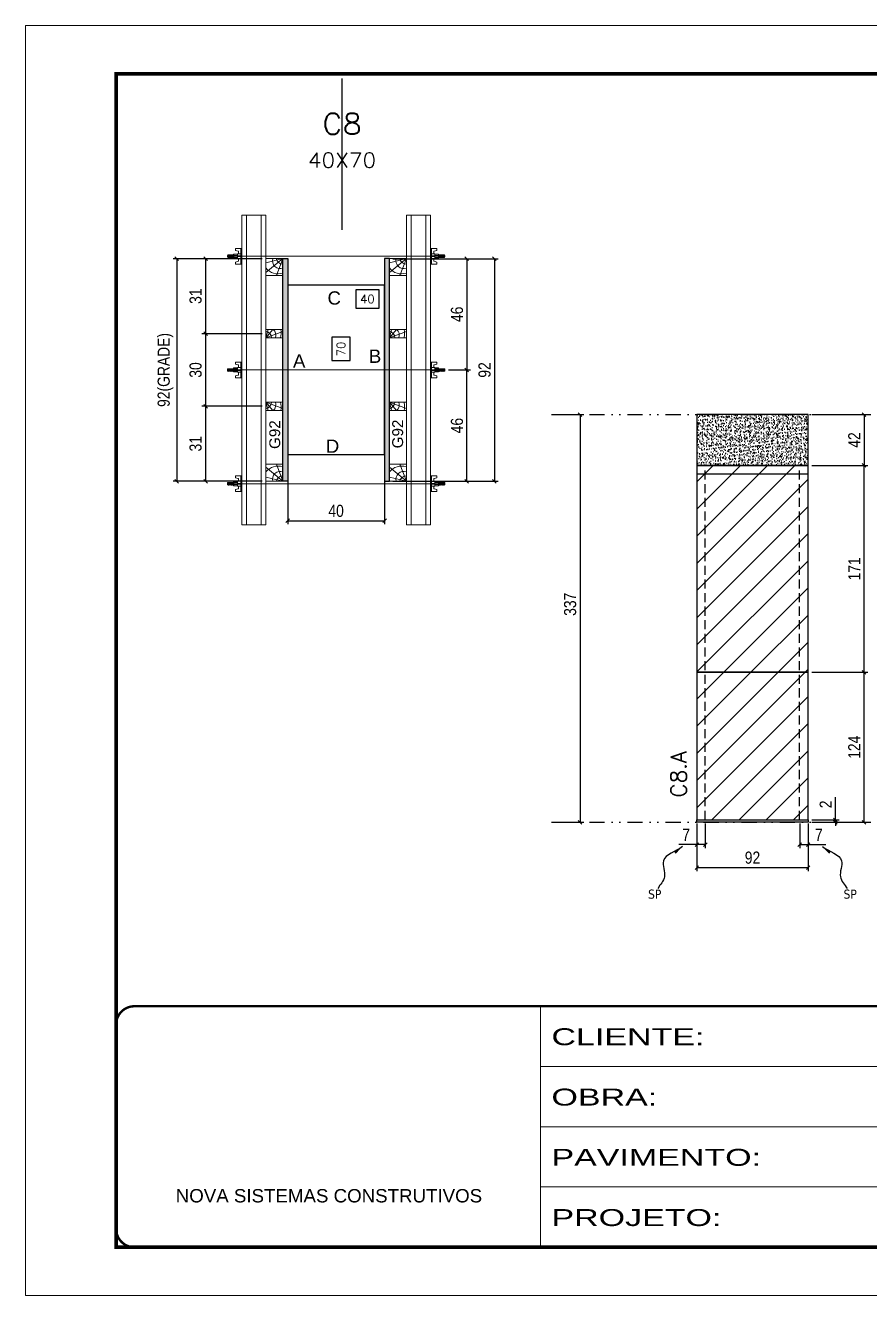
# Model space of a CAD drawing. Extents: x 2949 to 9230, y 1140 to 12527.
# Drawn here: x 2949 to 3647, y 2288 to 3338 of the extents above; entities that cross this region are included whole.
import ezdxf
from ezdxf.enums import TextEntityAlignment as Align

# ---------------------------------------------------------------- set-up
doc = ezdxf.new("R2010")
doc.units = 0
for name, pattern in [('CONTINUO', [0]), ('DASHED', [0.75, 0.5, -0.25]), ('DIVIDE2', [0.625, 0.25, -0.125, 0, -0.125, 0, -0.125]), ('HIDDEN', [0.375, 0.25, -0.125])]:
    doc.linetypes.add(name, pattern=pattern)
for name, color, linetype in [('CHAPA', 1, 'Continuous'), ('COTA', 241, 'Continuous'), ('cotas', 4, 'Continuous'), ('MEIO_PONT', 93, 'Continuous'), ('Nível', 160, 'Continuous'), ('Painéis', 200, 'Continuous'), ('SARR_2.2x7', 40, 'Continuous'), ('Sarrafo de Pressão', 42, 'HIDDEN'), ('texto', 7, 'Continuous'), ('Texto de Titulo', 7, 'Continuous'), ('Texto Qtd Sarr', 242, 'Continuous'), ('TEXTO_GERAL', 7, 'Continuous')]:
    doc.layers.add(name, color=color, linetype=linetype)
for name, color, linetype, lineweight in [('Folhas', 255, 'Continuous', 9), ('Hachura', 251, 'Continuous', 9), ('Madeira', 126, 'Continuous', 18), ('Perfil Metálico', 224, 'Continuous', 18), ('SARRAFO DE PRESSAO', 251, 'DASHED', 9), ('Texto Seção', 7, 'Continuous', 15)]:
    doc.layers.add(name, color=color, linetype=linetype, lineweight=lineweight)
doc.styles.add('ARIAL', font='arial.ttf')
doc.styles.add('COTA TECNICA', font='techl___.ttf', dxfattribs={"height": 10})
doc.styles.add('COTA TECNICA 2X', font='techl___.ttf', dxfattribs={"height": 10})
doc.styles.add('COTA TECNICA-50', font='techl___.ttf', dxfattribs={"height": 10})
doc.styles.add('REGUA-120', font='ROMANS.shx', dxfattribs={"height": 15})
doc.styles.add('ROMANS', font='romans.shx')
doc.styles.add('SANSSERIF', font='sas_____.pfb')
doc.styles.get("Standard").update_dxf_attribs({"font": 'arial.ttf'})
doc.styles.add('Tecnologia', font='')
doc.styles.get('Tecnologia').set_extended_font_data('Forgotten Futurist')
doc.dimstyles.new('COTA PAINEL-50', dxfattribs={"dimtxt": 10, "dimasz": 3, "dimexe": 3, "dimexo": 3, "dimgap": 3, "dimtad": 1, "dimdec": 1, "dimzin": 12, "dimdsep": 46, "dimtxsty": 'COTA TECNICA-50', "dimblk1": 'OBLIQUE', "dimblk2": 'OBLIQUE', "dimsah": 1, "dimcen": 0.9, "dimclrd": 4, "dimclre": 4, "dimclrt": 240, "dimadec": 1, "dimazin": 3, "dimtfac": 1, "dimtdec": 1, "dimtmove": 0, "dimatfit": 3, "dimfxl": 1, "dimtolj": 1, "dimtzin": 12, "dimarcsym": 0})
doc.dimstyles.new('PAINEL', dxfattribs={"dimtxt": 10, "dimasz": 3, "dimexe": 3, "dimexo": 3, "dimgap": 3, "dimtad": 1, "dimdec": 1, "dimzin": 12, "dimdsep": 46, "dimtxsty": 'COTA TECNICA', "dimblk1": 'OBLIQUE', "dimblk2": 'OBLIQUE', "dimsah": 1, "dimcen": 0.9, "dimclrd": 4, "dimclre": 4, "dimclrt": 240, "dimadec": 1, "dimazin": 3, "dimtfac": 1, "dimtdec": 1, "dimtmove": 0, "dimatfit": 3, "dimfxl": 1, "dimtolj": 1, "dimtzin": 12, "dimarcsym": 0})
doc.dimstyles.new('SECAO PILAR', dxfattribs={"dimtxt": 10, "dimasz": 3, "dimexe": 3, "dimexo": 3, "dimgap": 3, "dimtad": 1, "dimdec": 1, "dimlfac": 0.5, "dimzin": 12, "dimdsep": 46, "dimtxsty": 'COTA TECNICA 2X', "dimblk1": 'OBLIQUE', "dimblk2": 'OBLIQUE', "dimsah": 1, "dimcen": 0.9, "dimclrd": 256, "dimclre": 256, "dimclrt": 256, "dimadec": 1, "dimazin": 3, "dimtfac": 1, "dimtdec": 1, "dimtmove": 0, "dimatfit": 3, "dimfxl": 1, "dimtolj": 1, "dimtzin": 12, "dimarcsym": 0})
doc.dimstyles.new('SECÇÃO 2', dxfattribs={"dimtxt": 7, "dimasz": 6, "dimexe": 0.18, "dimexo": 2, "dimgap": -4, "dimtad": 3, "dimdec": 1, "dimlfac": 0.5, "dimzin": 12, "dimdsep": 46, "dimtxsty": 'ROMANS', "dimblk": 'ARCHTICK', "dimcen": 0.09, "dimse1": 1, "dimse2": 1, "dimsd1": 1, "dimsd2": 1, "dimclrd": 180, "dimclre": 5, "dimclrt": 1, "dimadec": 0, "dimazin": 3, "dimtfac": 1, "dimtdec": 1, "dimtofl": 0, "dimtmove": 0, "dimatfit": 3, "dimldrblk": 'ARCHTICK', "dimfxl": 1, "dimtolj": 1, "dimtzin": 0, "dimarcsym": 0})
doc.dimstyles.get("Standard").update_dxf_attribs({"dimtxt": 0.18, "dimasz": 0.18, "dimexe": 0.18, "dimexo": 0.0625, "dimgap": 0.09, "dimtad": 0, "dimtih": 1, "dimtoh": 1, "dimdec": 4, "dimzin": 0, "dimdsep": 46, "dimtxsty": 'Standard', "dimcen": 0.09, "dimadec": 0, "dimazin": 0, "dimtfac": 1, "dimtdec": 4, "dimtofl": 0, "dimtmove": 0, "dimatfit": 3, "dimfxl": 1, "dimtolj": 1, "dimtzin": 0, "dimarcsym": 0})
pattern_1 = [(45, (-126071.967, -22713.47), (-11.2253202, 11.2253202), [])]

# ---------------------------------------------------------------- blocks, each defined once
blk = doc.blocks.new('9999999999')
at = {"color": 30, "linetype": 'CONTINUO'}
for p, q in [((98564.6, 34230.2), (98564.6, 34429.4)), ((98564.6, 34379.6), (99584, 34379.6)), ((98564.6, 34329.8), (99488, 34329.8)), ((98564.6, 34280), (99488, 34280))]:
    blk.add_line(p, q, dxfattribs=at)
at = {"color": 30, "linetype": 'CONTINUO', "const_width": 2}
blk.add_lwpolyline([(99584, 34230.2), (99584, 34414.4, 0.414214), (99569, 34429.4), (98229, 34429.4, 0.414214), (98214, 34414.4), (98214, 34245.2, 0.414214), (98229, 34230.2), (99584, 34230.2)], format="xyb", dxfattribs=at)
at = {"layer": 'Folhas'}
blk.add_lwpolyline([(98139, 34190.2), (99624, 34190.2), (99624, 35240.2), (98139, 35240.2)], close=True, dxfattribs=at)
at = {"layer": 'Folhas', "color": 30, "const_width": 3}
blk.add_lwpolyline([(98214, 34230.2), (99584, 34230.2), (99584, 35200.2), (98214, 35200.2)], close=True, dxfattribs=at)
at = {"color": 7, "linetype": 'Continuous', "ltscale": 5, "style": 'ARIAL'}
blk.add_text('NOVA SISTEMAS CONSTRUTIVOS', height=11.059, dxfattribs=at).set_placement((98263.2, 34267.2))
at = {"layer": 'Folhas', "color": 7, "style": 'Tecnologia', "width": 1.5}
for s, p in [('CLIENTE:', (98573.7, 34397.2)), ('OBRA:', (98573.7, 34347.3)), ('PAVIMENTO:', (98573.7, 34297.5)), ('PROJETO:', (98573.7, 34247.7))]:
    blk.add_text(s, height=14, dxfattribs=at).set_placement(p)
blk = doc.blocks.new('*D1731')
at = {"layer": 'COTA', "color": 180, "lineweight": -2, "transparency": 16777216}
for p, q in [((3217.3, 3080.3), (3202.3, 3080.3)), ((3202.3, 3080.3), (3202.3, 3061)), ((3217.3, 3061), (3217.3, 3080.3)), ((3202.3, 3061), (3217.3, 3061))]:
    blk.add_line(p, q, dxfattribs=at)
at = {"layer": 'Defpoints', "color": 0, "transparency": 16777216}
for p in [(3165.8, 3123.3), (3165.8, 2983.3), (3221.3, 2983.3)]:
    blk.add_point(p, dxfattribs=at)
at = {"layer": 'COTA', "color": 1, "transparency": 16777216, "insert": (3209.8, 3070.7), "char_height": 7, "attachment_point": 5, "rotation": 90, "style": 'ROMANS'}
blk.add_mtext('\\A1;70', dxfattribs=at)
blk = doc.blocks.new('_ArchTick')
at = {"color": 0, "linetype": 'ByBlock', "const_width": 0.15}
blk.add_lwpolyline([(-0.5, -0.5), (0.5, 0.5)], dxfattribs=at)
blk = doc.blocks.new('_Oblique')
at = {"color": 0, "linetype": 'ByBlock', "lineweight": -2}
blk.add_line((-0.5, -0.5), (0.5, 0.5), dxfattribs=at)
blk = doc.blocks.new('*D1732')
at = {"layer": 'COTA', "lineweight": -2, "transparency": 16777216}
for p, q in [((3252.8, 3145.3), (3339.6, 3145.3)), ((3336.6, 3145.3), (3336.6, 2961.3)), ((3252.8, 2961.3), (3339.6, 2961.3))]:
    blk.add_line(p, q, dxfattribs=at)
at = {"layer": 'Defpoints', "color": 0, "transparency": 16777216}
for p in [(3249.8, 3145.3), (3249.8, 2961.3), (3336.6, 2961.3)]:
    blk.add_point(p, dxfattribs=at)
at = {"layer": 'COTA', "lineweight": -2, "transparency": 16777216, "xscale": 3, "yscale": 3, "zscale": 3}
for p, rotation in [((3336.6, 3145.3), 90), ((3336.6, 2961.3), 270)]:
    blk.add_blockref('_Oblique', p, dxfattribs=dict(at, rotation=rotation))
at = {"layer": 'COTA', "transparency": 16777216, "insert": (3328.5, 3053.3), "char_height": 10, "attachment_point": 5, "rotation": 90, "style": 'COTA TECNICA 2X'}
blk.add_mtext('\\A1;92', dxfattribs=at)
blk = doc.blocks.new('*D1733')
at = {"layer": 'COTA', "lineweight": -2, "transparency": 16777216}
for p, q in [((3286.8, 3145.3), (3316.8, 3145.3)), ((3313.8, 3145.3), (3313.8, 3053.3)), ((3298.6, 3053.3), (3316.8, 3053.3))]:
    blk.add_line(p, q, dxfattribs=at)
at = {"layer": 'Defpoints', "color": 0, "transparency": 16777216}
for p in [(3283.8, 3145.3), (3295.6, 3053.3), (3313.8, 3053.3)]:
    blk.add_point(p, dxfattribs=at)
at = {"layer": 'COTA', "lineweight": -2, "transparency": 16777216, "xscale": 3, "yscale": 3, "zscale": 3}
for p, rotation in [((3313.8, 3145.3), 90), ((3313.8, 3053.3), 270)]:
    blk.add_blockref('_Oblique', p, dxfattribs=dict(at, rotation=rotation))
at = {"layer": 'COTA', "transparency": 16777216, "insert": (3305.7, 3099.3), "char_height": 10, "attachment_point": 5, "rotation": 90, "style": 'COTA TECNICA 2X'}
blk.add_mtext('\\A1;46', dxfattribs=at)
blk = doc.blocks.new('*D1734')
at = {"layer": 'COTA', "lineweight": -2, "transparency": 16777216}
for p, q in [((3298.6, 3053.3), (3316.8, 3053.3)), ((3313.8, 2961.3), (3313.8, 3053.3)), ((3286.8, 2961.3), (3316.8, 2961.3))]:
    blk.add_line(p, q, dxfattribs=at)
at = {"layer": 'Defpoints', "color": 0, "transparency": 16777216}
for p in [(3295.6, 3053.3), (3313.8, 3053.3), (3283.8, 2961.3)]:
    blk.add_point(p, dxfattribs=at)
at = {"layer": 'COTA', "lineweight": -2, "transparency": 16777216, "xscale": 3, "yscale": 3, "zscale": 3}
for p, rotation in [((3313.8, 3053.3), 90), ((3313.8, 2961.3), 270)]:
    blk.add_blockref('_Oblique', p, dxfattribs=dict(at, rotation=rotation))
at = {"layer": 'COTA', "transparency": 16777216, "insert": (3305.7, 3007.3), "char_height": 10, "attachment_point": 5, "rotation": 90, "style": 'COTA TECNICA 2X'}
blk.add_mtext('\\A1;46', dxfattribs=at)
blk = doc.blocks.new('*D1735')
at = {"layer": 'COTA', "color": 180, "lineweight": -2, "transparency": 16777216}
for p, q in [((3241.3, 3119.5), (3222, 3119.5)), ((3222, 3119.5), (3222, 3104.5)), ((3241.3, 3104.5), (3241.3, 3119.5)), ((3222, 3104.5), (3241.3, 3104.5))]:
    blk.add_line(p, q, dxfattribs=at)
at = {"layer": 'Defpoints', "color": 0, "transparency": 16777216}
for p in [(3165.8, 3123.3), (3245.8, 3123.3), (3245.8, 3100.5)]:
    blk.add_point(p, dxfattribs=at)
at = {"layer": 'COTA', "color": 1, "transparency": 16777216, "insert": (3231.7, 3112), "char_height": 7, "attachment_point": 5, "style": 'ROMANS'}
blk.add_mtext('\\A1;40', dxfattribs=at)
blk = doc.blocks.new('titulo1')
at = {"layer": 'Defpoints', "color": 252, "linetype": 'HIDDEN', "ltscale": 2}
blk.add_line((0, 0), (0, 125), dxfattribs=at)
at = {"layer": 'Defpoints', "style": 'ROMANS', "oblique": 15}
blk.add_attdef('FOLHA', text='', height=10, dxfattribs=at).set_placement((0, 15.6), align=Align.MIDDLE_CENTER)
at = {"layer": 'Texto Qtd Sarr', "color": 3, "style": 'ROMANS', "oblique": 15}
for tag, height, p in [('TITULO', 17, (0, 71.4)), ('SEÇÃO', 12, (0, 41.5))]:
    blk.add_attdef(tag, text='', height=height, dxfattribs=at).set_placement(p, align=Align.MIDDLE_CENTER)
blk = doc.blocks.new('PONTALETE')
at = {"layer": 'Madeira'}
for q in [(2.71, 7), (7, 5.76), (7, 1.74)]:
    blk.add_line((0, 0), q, dxfattribs=at)
blk.add_lwpolyline([(0, 0), (7, 0), (7, 7), (0, 7)], close=True, dxfattribs=at)
for centre, radius, start, end in [((2.04, 0.06), 6.23, 37.2818, 109.0913), ((1.09, 0.9), 3.19, 343.603, 109.9847), ((-0.21, -0.78), 3.09, 14.6322, 86.0383)]:
    blk.add_arc(centre, radius, start, end, dxfattribs=at)
blk = doc.blocks.new('*D1736')
at = {"layer": 'COTA', "lineweight": -2, "transparency": 16777216}
for p, q in [((3144.8, 3145.3), (3071.1, 3145.3)), ((3074.1, 3145.3), (3074.1, 2961.3)), ((3144.8, 2961.3), (3071.1, 2961.3))]:
    blk.add_line(p, q, dxfattribs=at)
at = {"layer": 'Defpoints', "color": 0, "transparency": 16777216}
for p in [(3147.8, 3145.3), (3074.1, 2961.3), (3147.8, 2961.3)]:
    blk.add_point(p, dxfattribs=at)
at = {"layer": 'COTA', "lineweight": -2, "transparency": 16777216, "xscale": 3, "yscale": 3, "zscale": 3}
for p, rotation in [((3074.1, 3145.3), 90), ((3074.1, 2961.3), 270)]:
    blk.add_blockref('_Oblique', p, dxfattribs=dict(at, rotation=rotation))
at = {"layer": 'COTA', "transparency": 16777216, "insert": (3064.8, 3053.3), "char_height": 10, "attachment_point": 5, "rotation": 90, "style": 'COTA TECNICA 2X'}
blk.add_mtext('\\A1;92(GRADE)', dxfattribs=at)
blk = doc.blocks.new('MEIO PONTALETE')
at = {"layer": 'Madeira'}
for q in [(2.71, 7), (3.5, 2.88), (3.5, 0.87)]:
    blk.add_line((0, 0), q, dxfattribs=at)
blk.add_lwpolyline([(0, 0), (3.5, 0), (3.5, 7), (0, 7)], close=True, dxfattribs=at)
for centre, radius, start, end in [((2.04, 0.06), 6.23, 76.4499, 109.0913), ((1.09, 0.9), 3.19, 40.9063, 109.9847), ((-0.21, -0.78), 3.09, 14.6322, 86.0383)]:
    blk.add_arc(centre, radius, start, end, dxfattribs=at)
blk = doc.blocks.new('*D1737')
at = {"layer": 'COTA', "lineweight": -2, "transparency": 16777216}
for p, q in [((3144.8, 3023.3), (3094.9, 3023.3)), ((3097.9, 3023.3), (3097.9, 2961.3)), ((3144.8, 2961.3), (3094.9, 2961.3))]:
    blk.add_line(p, q, dxfattribs=at)
at = {"layer": 'Defpoints', "color": 0, "transparency": 16777216}
for p in [(3147.8, 3023.3), (3097.9, 2961.3), (3147.8, 2961.3)]:
    blk.add_point(p, dxfattribs=at)
at = {"layer": 'COTA', "lineweight": -2, "transparency": 16777216, "xscale": 3, "yscale": 3, "zscale": 3}
for p, rotation in [((3097.9, 3023.3), 90), ((3097.9, 2961.3), 270)]:
    blk.add_blockref('_Oblique', p, dxfattribs=dict(at, rotation=rotation))
at = {"layer": 'COTA', "transparency": 16777216, "insert": (3089.7, 2992.3), "char_height": 10, "attachment_point": 5, "rotation": 90, "style": 'COTA TECNICA 2X'}
blk.add_mtext('\\A1;31', dxfattribs=at)
blk = doc.blocks.new('C')
at = {"layer": 'Hachura', "color": 0}
for p, q in [((0, 3.22), (0, -3.22)), ((0.45, 3.22), (0, 3.22)), ((0.46, 3.16), (0, 3.16)), ((0.46, 3.05), (0, 3.05)), ((0.46, 2.88), (0, 2.88)), ((0, 2.75), (0, -1.16)), ((0.46, 2.65), (0, 2.65)), ((0.46, 2.23), (0, 2.23)), ((0.46, 1.51), (0, 1.51)), ((0.39, 0.49), (0.17, 0.49)), ((0.45, -3.23), (0.45, 3.22)), ((0.45, 3.22), (2.58, 3.22)), ((1.74, 0.97), (0.45, 0.97)), ((1.45, 0.1), (0.45, 0.1)), ((1.35, 1.94), (1.35, 0.96)), ((2.58, 2.39), (1.47, 2.09)), ((1.74, -0.97), (1.74, 0.97)), ((1.74, 0.97), (1.74, 0.84)), ((1.74, 0.97), (1.74, 0.84)), ((1.74, 0.84), (3.35, 0.84)), ((3.35, 0.45), (1.74, 0.45)), ((2.58, 3.22), (2.58, 2.39)), ((3.32, 0.84), (3.32, -0.84)), ((3.35, 0.84), (3.35, -0.84)), ((3.68, 0.45), (3.35, 0.45)), ((3.84, -0.52), (3.35, 0.45)), ((3.35, 0.06), (3.67, -0.57)), ((3.68, 0.45), (4.16, -0.52)), ((3.72, 0.5), (4.25, -0.57)), ((4.37, -0.55), (3.83, 0.53)), ((4.15, 0.45), (3.93, 0.45)), ((4.42, -0.52), (3.93, 0.45)), ((4.15, 0.45), (4.26, 0.45)), ((4.26, 0.45), (4.74, -0.52)), ((4.3, 0.5), (4.83, -0.57)), ((4.95, -0.55), (4.41, 0.53)), ((4.51, 0.45), (4.84, 0.45)), ((5, -0.52), (4.51, 0.45)), ((4.84, 0.45), (5.32, -0.52)), ((4.88, 0.5), (5.41, -0.57)), ((5.53, -0.55), (4.99, 0.53)), ((5.58, -0.52), (5.09, 0.45)), ((5.42, 0.45), (5.09, 0.45)), ((5.58, -0.52), (5.09, 0.45)), ((5.42, 0.45), (5.74, -0.19)), ((5.46, 0.5), (5.74, -0.07)), ((5.74, 0.19), (5.57, 0.53)), ((5.74, 0.32), (5.68, 0.45)), ((5.68, 0.45), (5.74, 0.45)), ((5.74, 0.45), (5.9, 0.29)), ((5.74, 0.45), (5.74, -0.52)), ((5.9, -0.36), (5.9, 0.29)), ((0.45, 0), (0, 0)), ((0.46, -1.52), (0, -1.52)), ((0.46, -2.23), (0, -2.23)), ((0.46, -2.65), (0, -2.65)), ((0.46, -2.88), (0, -2.88)), ((0.46, -3.05), (0, -3.05)), ((0.46, -3.16), (0, -3.16)), ((0, -3.22), (2.57, -3.22)), ((0.08, -0.48), (0.29, -0.48)), ((0.29, -0.48), (0.4, -0.48)), ((0.45, 0), (0.45, -0.97)), ((0.45, -0.16), (1.45, -0.16)), ((0.45, -0.65), (0.45, -0.32)), ((0.45, -3.23), (0.45, -0.65)), ((0.45, -0.97), (1.74, -0.97)), ((1.35, -1.94), (1.35, -0.97)), ((2.58, -2.39), (1.47, -2.1)), ((3.35, -0.32), (1.74, -0.32)), ((3.35, -0.84), (1.74, -0.84)), ((2.58, -3.23), (2.58, -2.39)), ((3.35, -0.07), (3.58, -0.52)), ((3.35, -0.52), (3.58, -0.52)), ((3.84, -0.52), (4.16, -0.52)), ((4.42, -0.52), (4.74, -0.52)), ((4.63, -0.52), (4.74, -0.52)), ((5, -0.52), (5.32, -0.52)), ((5.58, -0.52), (5.74, -0.52)), ((5.74, -0.52), (5.9, -0.36)), ((5.74, -0.52), (5.74, -0.52))]:
    blk.add_line(p, q, dxfattribs=at)
for centre, radius, start, end in [((1.52, 1.94), 0.161, 104.7436, 180), ((1.44, -0.03), 0.129, 272.695, 87.305), ((3.81, 0.39), 0.143, 25.5688, 154.4312), ((4.39, 0.39), 0.143, 25.5688, 154.4312), ((4.97, 0.39), 0.143, 25.5688, 154.4312), ((5.55, 0.39), 0.143, 25.5688, 154.4312), ((0.17, -0.37), 0.174, 221.744, 317.8592), ((1.52, -1.94), 0.161, 180, 255.2564), ((3.71, -0.4), 0.174, 222.1408, 318.256), ((4.29, -0.4), 0.174, 222.1408, 318.256), ((4.87, -0.4), 0.174, 222.1408, 318.256), ((5.45, -0.4), 0.174, 222.1408, 318.256), ((5.61, -0.4), 0.174, 317.8592, 318.256)]:
    blk.add_arc(centre, radius, start, end, dxfattribs=at)
blk = doc.blocks.new('*D1660')
at = {"layer": 'COTA', "lineweight": -2, "transparency": 16777216}
for p, q in [((3144.8, 3145.3), (3094.9, 3145.3)), ((3097.9, 3145.3), (3097.9, 3083.3)), ((3144.8, 3083.3), (3094.9, 3083.3))]:
    blk.add_line(p, q, dxfattribs=at)
at = {"layer": 'Defpoints', "color": 0, "transparency": 16777216}
for p in [(3147.8, 3145.3), (3097.9, 3083.3), (3147.8, 3083.3)]:
    blk.add_point(p, dxfattribs=at)
at = {"layer": 'COTA', "lineweight": -2, "transparency": 16777216, "xscale": 3, "yscale": 3, "zscale": 3}
for p, rotation in [((3097.9, 3145.3), 90), ((3097.9, 3083.3), 270)]:
    blk.add_blockref('_Oblique', p, dxfattribs=dict(at, rotation=rotation))
at = {"layer": 'COTA', "transparency": 16777216, "insert": (3089.7, 3114.3), "char_height": 10, "attachment_point": 5, "rotation": 90, "style": 'COTA TECNICA 2X'}
blk.add_mtext('\\A1;31', dxfattribs=at)
blk = doc.blocks.new('*D1661')
at = {"layer": 'COTA', "lineweight": -2, "transparency": 16777216}
for p, q in [((3144.8, 3083.3), (3094.9, 3083.3)), ((3097.9, 3083.3), (3097.9, 3023.3)), ((3144.8, 3023.3), (3094.9, 3023.3))]:
    blk.add_line(p, q, dxfattribs=at)
at = {"layer": 'Defpoints', "color": 0, "transparency": 16777216}
for p in [(3147.8, 3083.3), (3097.9, 3023.3), (3147.8, 3023.3)]:
    blk.add_point(p, dxfattribs=at)
at = {"layer": 'COTA', "lineweight": -2, "transparency": 16777216, "xscale": 3, "yscale": 3, "zscale": 3}
for p, rotation in [((3097.9, 3083.3), 90), ((3097.9, 3023.3), 270)]:
    blk.add_blockref('_Oblique', p, dxfattribs=dict(at, rotation=rotation))
at = {"layer": 'COTA', "transparency": 16777216, "insert": (3089.7, 3053.3), "char_height": 10, "attachment_point": 5, "rotation": 90, "style": 'COTA TECNICA 2X'}
blk.add_mtext('\\A1;30', dxfattribs=at)
blk = doc.blocks.new('*D1662')
at = {"layer": 'COTA', "lineweight": -2, "transparency": 16777216}
for p, q in [((3165.8, 2976.7), (3165.8, 2925.7)), ((3245.8, 2976.7), (3245.8, 2925.7)), ((3165.8, 2928.7), (3245.8, 2928.7))]:
    blk.add_line(p, q, dxfattribs=at)
at = {"layer": 'Defpoints', "color": 0, "transparency": 16777216}
for p in [(3165.8, 2979.7), (3245.8, 2979.7), (3245.8, 2928.7)]:
    blk.add_point(p, dxfattribs=at)
at = {"layer": 'COTA', "lineweight": -2, "transparency": 16777216, "xscale": 3, "yscale": 3, "zscale": 3, "rotation": 180}
blk.add_blockref('_Oblique', (3165.8, 2928.7), dxfattribs=at)
at = {"layer": 'COTA', "lineweight": -2, "transparency": 16777216, "xscale": 3, "yscale": 3, "zscale": 3}
blk.add_blockref('_Oblique', (3245.8, 2928.7), dxfattribs=at)
at = {"layer": 'COTA', "transparency": 16777216, "insert": (3205.8, 2936.8), "char_height": 10, "attachment_point": 5, "style": 'COTA TECNICA 2X'}
blk.add_mtext('\\A1;40', dxfattribs=at)
blk = doc.blocks.new('*D2185')
at = {"layer": 'cotas', "color": 4, "linetype": 'ByBlock', "lineweight": -2, "transparency": 16777216}
for p, q in [((3386.7, 3016.4), (3410.4, 3016.4)), ((3407.4, 3016.4), (3407.4, 2679.4)), ((3386.7, 2679.4), (3410.4, 2679.4))]:
    blk.add_line(p, q, dxfattribs=at)
at = {"layer": 'Defpoints', "color": 0, "linetype": 'ByBlock', "transparency": 16777216}
for p in [(3383.7, 3016.4), (3383.7, 2679.4), (3407.4, 2679.4)]:
    blk.add_point(p, dxfattribs=at)
at = {"layer": 'cotas', "color": 4, "linetype": 'ByBlock', "lineweight": -2, "transparency": 16777216, "xscale": 3, "yscale": 3, "zscale": 3}
for p, rotation in [((3407.4, 3016.4), 90), ((3407.4, 2679.4), 270)]:
    blk.add_blockref('_Oblique', p, dxfattribs=dict(at, rotation=rotation))
at = {"layer": 'cotas', "color": 240, "linetype": 'ByBlock', "transparency": 16777216, "insert": (3399.2, 2859.6), "char_height": 10, "attachment_point": 5, "rotation": 90, "style": 'COTA TECNICA'}
blk.add_mtext('\\A1;337', dxfattribs=at)
blk = doc.blocks.new('*D1663')
at = {"layer": 'COTA', "color": 4, "lineweight": -2, "transparency": 16777216}
for p, q in [((3503.9, 2678.4), (3503.9, 2639)), ((3595.9, 2678.4), (3595.9, 2639)), ((3503.9, 2642), (3595.9, 2642))]:
    blk.add_line(p, q, dxfattribs=at)
at = {"layer": 'Defpoints', "color": 0, "transparency": 16777216}
for p in [(3503.9, 2681.4), (3595.9, 2681.4), (3595.9, 2642)]:
    blk.add_point(p, dxfattribs=at)
at = {"layer": 'COTA', "color": 4, "lineweight": -2, "transparency": 16777216, "xscale": 3, "yscale": 3, "zscale": 3, "rotation": 180}
blk.add_blockref('_Oblique', (3503.9, 2642), dxfattribs=at)
at = {"layer": 'COTA', "color": 4, "lineweight": -2, "transparency": 16777216, "xscale": 3, "yscale": 3, "zscale": 3}
blk.add_blockref('_Oblique', (3595.9, 2642), dxfattribs=at)
at = {"layer": 'COTA', "color": 240, "transparency": 16777216, "insert": (3549.9, 2650.1), "char_height": 10, "attachment_point": 5, "style": 'COTA TECNICA'}
blk.add_mtext('\\A1;92', dxfattribs=at)
blk = doc.blocks.new('*D1664')
at = {"layer": 'COTA', "color": 4, "lineweight": -2, "transparency": 16777216}
for p, q in [((3598.9, 2803.4), (3645.1, 2803.4)), ((3642.1, 2679.4), (3642.1, 2803.4)), ((3598.9, 2679.4), (3645.1, 2679.4))]:
    blk.add_line(p, q, dxfattribs=at)
at = {"layer": 'Defpoints', "color": 0, "transparency": 16777216}
for p in [(3595.9, 2803.4), (3642.1, 2803.4), (3595.9, 2679.4)]:
    blk.add_point(p, dxfattribs=at)
at = {"layer": 'COTA', "color": 4, "lineweight": -2, "transparency": 16777216, "xscale": 3, "yscale": 3, "zscale": 3}
for p, rotation in [((3642.1, 2803.4), 90), ((3642.1, 2679.4), 270)]:
    blk.add_blockref('_Oblique', p, dxfattribs=dict(at, rotation=rotation))
at = {"layer": 'COTA', "color": 240, "transparency": 16777216, "insert": (3634, 2741.4), "char_height": 10, "attachment_point": 5, "rotation": 90, "style": 'COTA TECNICA-50'}
blk.add_mtext('\\A1;124', dxfattribs=at)
blk = doc.blocks.new('*D1665')
at = {"layer": 'COTA', "color": 4, "lineweight": -2, "transparency": 16777216}
for p, q in [((3618.4, 2681.4), (3618.4, 2700.2)), ((3598.9, 2681.4), (3621.4, 2681.4)), ((3598.9, 2679.4), (3621.4, 2679.4)), ((3618.4, 2679.4), (3618.4, 2681.4)), ((3618.4, 2679.4), (3618.4, 2676.4))]:
    blk.add_line(p, q, dxfattribs=at)
at = {"layer": 'Defpoints', "color": 0, "transparency": 16777216}
for p in [(3595.9, 2681.4), (3595.9, 2679.4), (3618.4, 2679.4)]:
    blk.add_point(p, dxfattribs=at)
at = {"layer": 'COTA', "color": 4, "lineweight": -2, "transparency": 16777216, "xscale": 3, "yscale": 3, "zscale": 3}
for p, rotation in [((3618.4, 2681.4), 270), ((3618.4, 2679.4), 90)]:
    blk.add_blockref('_Oblique', p, dxfattribs=dict(at, rotation=rotation))
at = {"layer": 'COTA', "color": 240, "transparency": 16777216, "insert": (3610.4, 2694.2), "char_height": 10, "attachment_point": 5, "rotation": 90, "style": 'COTA TECNICA-50'}
blk.add_mtext('\\A1;2', dxfattribs=at)
blk = doc.blocks.new('*D1666')
at = {"layer": 'COTA', "color": 4, "linetype": 'ByBlock', "lineweight": -2, "transparency": 16777216}
for p, q in [((3598.9, 2974.4), (3645.1, 2974.4)), ((3642.1, 2803.4), (3642.1, 2974.4)), ((3598.9, 2803.4), (3645.1, 2803.4))]:
    blk.add_line(p, q, dxfattribs=at)
at = {"layer": 'Defpoints', "color": 0, "linetype": 'ByBlock', "transparency": 16777216}
for p in [(3595.9, 2974.4), (3642.1, 2974.4), (3595.9, 2803.4)]:
    blk.add_point(p, dxfattribs=at)
at = {"layer": 'COTA', "color": 4, "linetype": 'ByBlock', "lineweight": -2, "transparency": 16777216, "xscale": 3, "yscale": 3, "zscale": 3}
for p, rotation in [((3642.1, 2974.4), 90), ((3642.1, 2803.4), 270)]:
    blk.add_blockref('_Oblique', p, dxfattribs=dict(at, rotation=rotation))
at = {"layer": 'COTA', "color": 240, "linetype": 'ByBlock', "transparency": 16777216, "insert": (3634, 2888.9), "char_height": 10, "attachment_point": 5, "rotation": 90, "style": 'COTA TECNICA'}
blk.add_mtext('\\A1;171', dxfattribs=at)
blk = doc.blocks.new('*D2186')
at = {"layer": 'COTA', "color": 4, "linetype": 'ByBlock', "lineweight": -2, "transparency": 16777216}
for p, q in [((3598.9, 3016.4), (3645.1, 3016.4)), ((3642.1, 3016.4), (3642.1, 2974.4)), ((3598.9, 2974.4), (3645.1, 2974.4))]:
    blk.add_line(p, q, dxfattribs=at)
at = {"layer": 'Defpoints', "color": 0, "linetype": 'ByBlock', "transparency": 16777216}
for p in [(3595.9, 3016.4), (3595.9, 2974.4), (3642.1, 2974.4)]:
    blk.add_point(p, dxfattribs=at)
at = {"layer": 'COTA', "color": 4, "linetype": 'ByBlock', "lineweight": -2, "transparency": 16777216, "xscale": 3, "yscale": 3, "zscale": 3}
for p, rotation in [((3642.1, 3016.4), 90), ((3642.1, 2974.4), 270)]:
    blk.add_blockref('_Oblique', p, dxfattribs=dict(at, rotation=rotation))
at = {"layer": 'COTA', "color": 240, "linetype": 'ByBlock', "transparency": 16777216, "insert": (3634, 2995.4), "char_height": 10, "attachment_point": 5, "rotation": 90, "style": 'COTA TECNICA'}
blk.add_mtext('\\A1;42', dxfattribs=at)
blk = doc.blocks.new('*D1585')
at = {"layer": 'COTA', "color": 4, "lineweight": -2, "transparency": 16777216}
for p, q in [((3510.9, 2678.4), (3510.9, 2657.9)), ((3503.9, 2676.4), (3503.9, 2657.9)), ((3503.9, 2660.9), (3489.1, 2660.9)), ((3510.9, 2660.9), (3503.9, 2660.9))]:
    blk.add_line(p, q, dxfattribs=at)
at = {"layer": 'Defpoints', "color": 0, "transparency": 16777216}
for p in [(3503.9, 2679.4), (3510.9, 2681.4), (3503.9, 2660.9)]:
    blk.add_point(p, dxfattribs=at)
at = {"layer": 'COTA', "color": 4, "lineweight": -2, "transparency": 16777216, "xscale": 3, "yscale": 3, "zscale": 3, "rotation": 180}
blk.add_blockref('_Oblique', (3503.9, 2660.9), dxfattribs=at)
at = {"layer": 'COTA', "color": 4, "lineweight": -2, "transparency": 16777216, "xscale": 3, "yscale": 3, "zscale": 3}
blk.add_blockref('_Oblique', (3510.9, 2660.9), dxfattribs=at)
at = {"layer": 'COTA', "color": 240, "transparency": 16777216, "insert": (3495, 2669), "char_height": 10, "attachment_point": 5, "style": 'COTA TECNICA-50'}
blk.add_mtext('\\A1;7', dxfattribs=at)
blk = doc.blocks.new('*D1586')
at = {"layer": 'COTA', "color": 4, "lineweight": -2, "transparency": 16777216}
for p, q in [((3588.9, 2678.4), (3588.9, 2657.9)), ((3595.9, 2676.4), (3595.9, 2657.9)), ((3588.9, 2660.9), (3595.9, 2660.9)), ((3595.9, 2660.9), (3610.6, 2660.9))]:
    blk.add_line(p, q, dxfattribs=at)
at = {"layer": 'Defpoints', "color": 0, "transparency": 16777216}
for p in [(3588.9, 2681.4), (3595.9, 2679.4), (3595.9, 2660.9)]:
    blk.add_point(p, dxfattribs=at)
at = {"layer": 'COTA', "color": 4, "lineweight": -2, "transparency": 16777216, "xscale": 3, "yscale": 3, "zscale": 3, "rotation": 180}
blk.add_blockref('_Oblique', (3588.9, 2660.9), dxfattribs=at)
at = {"layer": 'COTA', "color": 4, "lineweight": -2, "transparency": 16777216, "xscale": 3, "yscale": 3, "zscale": 3}
blk.add_blockref('_Oblique', (3595.9, 2660.9), dxfattribs=at)
at = {"layer": 'COTA', "color": 240, "transparency": 16777216, "insert": (3604.7, 2669), "char_height": 10, "attachment_point": 5, "style": 'COTA TECNICA-50'}
blk.add_mtext('\\A1;7', dxfattribs=at)

msp = doc.modelspace()

# ---------------------------------------------------------------- hatches: boundary and pattern name
at = {"layer": 'COTA', "linetype": 'ByBlock'}
h = msp.add_hatch(dxfattribs=at)
h.set_pattern_fill('AR-CONC', color=256, scale=0.03)
h.set_pattern_definition([(50, (-126071.9665, -22713.4705), (5.46554007, -0.47817257), [0.5715, -6.2865]), (355, (-126071.9665, -22713.4705), (-1.05730264, 5.73170536), [0.4572, -5.02921753]), (100.4514447, (-126071.511, -22713.5104), (4.40823741, 5.25353256), [0.48570026, -5.34270734]), (46.1842, (-126071.9665, -22711.9465), (8.13237123, -1.26126984), [0.85725, -9.42975]), (96.6355576, (-126071.289, -22712.052), (7.122124, 7.42278374), [0.7285507, -8.01406824]), (351.184151, (-126071.9665, -22711.9465), (7.122124, 7.42278374), [0.685799, -7.54379196]), (21, (-126071.2045, -22712.3275), (4.54843174, -3.06795595), [0.5715, -6.2865]), (326, (-126071.2045, -22712.3275), (1.85406085, 5.52563898), [0.4572, -5.0292]), (71.451445, (-126070.8255, -22712.583), (6.40249258, 2.45768307), [0.48570026, -5.34269813]), (37.5, (-126071.9665, -22713.4705), (0.092658098, 2.536651166), [0, -4.96824, 0, -5.1054, 0, -5.04825]), (7.5, (-126071.9665, -22713.4705), (2.004589875, 3.005417245), [0, -2.91084, 0, -4.85394, 0, -1.92405]), (327.5, (-126073.6658, -22713.4705), (4.067717855, -0.17186232), [0, -1.905, 0, -5.9436, 0, -7.8867]), (317.5, (-126074.4278, -22713.4705), (4.44387544, 0.76279473), [0, -2.4765, 0, -3.94716, 0, -5.6007])])
h.paths.add_polyline_path([(3595.86, 3016.42), (3503.86, 3016.42), (3503.86, 2974.42), (3595.86, 2974.42)])
at = {"layer": 'Hachura'}
h = msp.add_hatch(color=256, dxfattribs=at)
h.dxf.hatch_style = 1
h.paths.add_polyline_path([(3165.83, 2961.31), (3161.83, 2961.31), (3161.83, 3145.31), (3165.83, 3145.31)])
h = msp.add_hatch(color=256, dxfattribs=at)
h.dxf.hatch_style = 1
h.paths.add_polyline_path([(3165.83, 2961.31), (3161.83, 2961.31), (3161.83, 3145.31), (3165.83, 3145.31)])
h = msp.add_hatch(color=256, dxfattribs=at)
h.dxf.hatch_style = 1
h.paths.add_polyline_path([(3245.83, 2961.31), (3249.83, 2961.31), (3249.83, 3145.31), (3245.83, 3145.31)])
h = msp.add_hatch(color=256, dxfattribs=at)
h.dxf.hatch_style = 1
h.paths.add_polyline_path([(3245.83, 2961.31), (3249.83, 2961.31), (3249.83, 3145.31), (3245.83, 3145.31)])
at = {"layer": 'Hachura', "linetype": 'ByBlock'}
h = msp.add_hatch(dxfattribs=at)
h.set_pattern_fill('ANSI31', color=256, scale=5)
h.set_pattern_definition(pattern_1)
h.paths.add_polyline_path([(3595.86, 2974.42), (3503.86, 2974.42), (3503.86, 2803.42), (3595.86, 2803.42)])
h = msp.add_hatch(dxfattribs=at)
h.set_pattern_fill('ANSI31', color=256, scale=5)
h.set_pattern_definition(pattern_1)
h.paths.add_polyline_path([(3595.86, 2803.42), (3503.86, 2803.42), (3503.86, 2681.42), (3595.86, 2681.42)])

# ---------------------------------------------------------------- linework, layer by layer
at = {"layer": 'CHAPA'}
for points in [[(3165.83, 2961.31), (3161.83, 2961.31), (3161.83, 3145.31), (3165.83, 3145.31)], [(3165.83, 2961.31), (3161.83, 2961.31), (3161.83, 3145.31), (3165.83, 3145.31)], [(3245.83, 2961.31), (3249.83, 2961.31), (3249.83, 3145.31), (3245.83, 3145.31)], [(3245.83, 2961.31), (3249.83, 2961.31), (3249.83, 3145.31), (3245.83, 3145.31)]]:
    msp.add_lwpolyline(points, close=True, dxfattribs=at)
at = {"layer": 'COTA', "linetype": 'ByBlock'}
msp.add_lwpolyline([(3503.86, 2974.42), (3595.86, 2974.42), (3595.86, 3016.42), (3503.86, 3016.42)], close=True, dxfattribs=at)
at = {"layer": 'Hachura'}
for p, q in [((3117.03, 3147.31), (3290.83, 3147.32)), ((3117.03, 3053.31), (3290.83, 3053.3)), ((3117.03, 2959.31), (3290.83, 2959.3))]:
    msp.add_line(p, q, dxfattribs=at)
at = {"layer": 'Madeira'}
for points in [[(3161.83, 2961.31), (3147.83, 2961.31), (3147.83, 3145.31), (3161.83, 3145.31)], [(3249.83, 2961.31), (3263.83, 2961.31), (3263.83, 3145.31), (3249.83, 3145.31)]]:
    msp.add_lwpolyline(points, close=True, dxfattribs=at)
at = {"layer": 'Nível', "color": 4, "linetype": 'DIVIDE2', "ltscale": 50}
for p, q in [((3383.69, 3016.42), (4394.03, 3016.42)), ((3383.69, 2679.42), (4394.03, 2679.42))]:
    msp.add_line(p, q, dxfattribs=at)
at = {"layer": 'Painéis'}
msp.add_line((3595.86, 2974.42), (3503.86, 2974.42), dxfattribs=at)
for points in [[(3245.83, 3123.31), (3165.83, 3123.31), (3165.83, 2983.31), (3245.83, 2983.31)], [(3503.86, 2803.42), (3595.86, 2803.42), (3595.86, 2974.42), (3503.86, 2974.42)], [(3503.86, 2681.42), (3595.86, 2681.42), (3595.86, 2803.42), (3503.86, 2803.42)], [(3503.86, 2681.42), (3595.86, 2681.42), (3595.86, 2679.42), (3503.86, 2679.42)]]:
    msp.add_lwpolyline(points, close=True, dxfattribs=at)
at = {"layer": 'Perfil Metálico'}
for points in [[(3127.83, 2925.31), (3147.83, 2925.31), (3147.83, 3181.31), (3127.83, 3181.31)], [(3143.83, 3181.31), (3131.83, 3181.31), (3131.83, 2925.31), (3143.83, 2925.31)], [(3283.83, 2925.31), (3263.83, 2925.31), (3263.83, 3181.31), (3283.83, 3181.31)], [(3267.83, 3181.31), (3279.83, 3181.31), (3279.83, 2925.31), (3267.83, 2925.31)]]:
    msp.add_lwpolyline(points, close=True, dxfattribs=at)
at = {"layer": 'SARR_2.2x7'}
msp.add_line((3503.86, 2967.42), (3595.86, 2967.42), dxfattribs=at)
at = {"layer": 'Sarrafo de Pressão', "ltscale": 30}
for p, q in [((3510.86, 2681.42), (3510.86, 2974.42)), ((3588.86, 2681.42), (3588.86, 2974.42))]:
    msp.add_line(p, q, dxfattribs=at)

# ---------------------------------------------------------------- block references
at = {"layer": 'Hachura', "linetype": 'Continuous', "yscale": 2, "zscale": 2, "rotation": 180}
for p, xscale in [((3127.83, 3147.31), 2), ((3283.83, 3147.31), -2)]:
    msp.add_blockref('C', p, dxfattribs=dict(at, xscale=xscale))
at = {"layer": 'Hachura', "linetype": 'Continuous', "yscale": 2, "zscale": 2}
for p, xscale in [((3127.83, 3053.31), -2), ((3283.83, 3053.31), 2), ((3127.83, 2959.31), -2), ((3283.83, 2959.31), 2)]:
    msp.add_blockref('C', p, dxfattribs=dict(at, xscale=xscale))
at = {"layer": 'MEIO_PONT'}
for name, p, xscale, yscale, zscale, rotation in [('PONTALETE', (3161.83, 3145.31), 2, 2, 2, 180), ('PONTALETE', (3263.83, 3145.31), 2, 2, 2, 180), ('MEIO PONTALETE', (3147.83, 3079.81), -1.999999997962732, 1.999999997962732, 1.999999997962732, 270), ('MEIO PONTALETE', (3249.83, 3079.81), -1.999999997962732, 1.999999997962732, 1.999999997962732, 270), ('MEIO PONTALETE', (3147.83, 3026.81), 1.999999997962732, 1.999999997962732, 1.999999997962732, 270), ('MEIO PONTALETE', (3249.83, 3026.81), 1.999999997962732, 1.999999997962732, 1.999999997962732, 270)]:
    msp.add_blockref(name, p, dxfattribs=dict(at, xscale=xscale, yscale=yscale, zscale=zscale, rotation=rotation))
at = {"layer": 'MEIO_PONT', "xscale": -2, "yscale": 2, "zscale": 2}
for p in [(3161.83, 2961.31), (3263.83, 2961.31)]:
    msp.add_blockref('PONTALETE', p, dxfattribs=at)
at = {"layer": 'SARRAFO DE PRESSAO', "color": 6, "linetype": 'ByBlock'}
msp.add_blockref('9999999999', (-95189.94, -31902.07), dxfattribs=at)
at = {"layer": 'Texto Seção'}
ref = msp.add_blockref('titulo1', (3210.67, 3169.19), dxfattribs=at)
ref.add_attrib('TITULO', 'C8', dxfattribs={"layer": 'Texto de Titulo', "color": 7, "height": 17, "style": 'ROMANS', "width": 1.1}).set_placement((3210.67, 3256.69), align=Align.MIDDLE_CENTER)
ref.add_attrib('SEÇÃO', '40X70', dxfattribs={"layer": 'Texto de Titulo', "color": 7, "height": 12, "style": 'ROMANS', "width": 1.1}).set_placement((3210.67, 3226.69), align=Align.MIDDLE_CENTER)

# ---------------------------------------------------------------- texts
at = {"layer": 'texto', "color": 0, "char_height": 7.5, "attachment_point": 5}
for insert in [(3469.09, 2619.93), (3630.64, 2619.93)]:
    msp.add_mtext('{\\fTahoma|b0|i0|c0|p34;\\C4;SP}', dxfattribs=dict(at, insert=insert))
at = {"layer": 'Texto Seção', "insert": (3495.32, 2699.88), "char_height": 13, "width": 285.3299, "attachment_point": 7, "rotation": 90, "style": 'REGUA-120'}
msp.add_mtext('C8.A', dxfattribs=at)
at = {"layer": 'TEXTO_GERAL', "style": 'ARIAL'}
for s, p in [('C', (3204.24, 3112.81)), ('A', (3175.29, 3060.76)), ('B', (3238, 3064.67)), ('D', (3202.83, 2990.31))]:
    msp.add_text(s, height=11, dxfattribs=at).set_placement(p, align=Align.MIDDLE_CENTER)
at = {"layer": 'TEXTO_GERAL', "color": 0, "linetype": 'Continuous', "style": 'SANSSERIF'}
for p in [(3155.1, 2987.98), (3256.66, 2988.52)]:
    msp.add_text('G92', height=9, rotation=90, dxfattribs=at).set_placement(p, align=Align.MIDDLE_LEFT)

# ---------------------------------------------------------------- dimensions: what is measured, and where the dimension line sits
at = {"layer": 'COTA'}
dim = msp.add_linear_dim(base=(3074.05, 2961.31), p1=(3147.83, 3145.31), p2=(3147.83, 2961.31), angle=270, text='<>(GRADE)', dimstyle='SECAO PILAR', dxfattribs=at)
dim.commit()
dim.dimension.update_dxf_attribs({"geometry": '*D1736', "text_midpoint": (3064.83, 3053.31)})
for base, p1, p2, angle, dimstyle, picture, middle in [((3097.89, 3083.31), (3147.83, 3145.31), (3147.83, 3083.31), 270, 'SECAO PILAR', '*D1660', (3089.67, 3114.31)), ((3336.6, 2961.31), (3249.83, 3145.31), (3249.83, 2961.31), 270, 'SECAO PILAR', '*D1732', (3328.52, 3053.31)), ((3313.83, 3053.31), (3283.83, 3145.31), (3295.63, 3053.31), 270, 'SECAO PILAR', '*D1733', (3305.73, 3099.31)), ((3097.89, 3023.31), (3147.83, 3083.31), (3147.83, 3023.31), 270, 'SECAO PILAR', '*D1661', (3089.67, 3053.31)), ((3313.83, 3053.31), (3283.83, 2961.31), (3295.63, 3053.31), 90, 'SECAO PILAR', '*D1734', (3305.73, 3007.31)), ((3097.89, 2961.31), (3147.83, 3023.31), (3147.83, 2961.31), 270, 'SECAO PILAR', '*D1737', (3089.67, 2992.31)), ((3642.1, 2803.42), (3595.86, 2679.42), (3595.86, 2803.42), 90, 'COTA PAINEL-50', '*D1664', (3634.03, 2741.42)), ((3503.86, 2660.91), (3510.86, 2681.42), (3503.86, 2679.42), 180, 'COTA PAINEL-50', '*D1585', (3495, 2668.98))]:
    dim = msp.add_linear_dim(base=base, p1=p1, p2=p2, angle=angle, dimstyle=dimstyle, dxfattribs=at)
    dim.commit()
    dim.dimension.update_dxf_attribs({"geometry": picture, "text_midpoint": middle})
for base, p1, p2, angle, dimstyle, picture, middle in [((3221.34, 2983.31), (3165.83, 3123.31), (3165.83, 2983.31), 270, 'SECÇÃO 2', '*D1731', (3221.34, 3070.68)), ((3618.39, 2679.42), (3595.86, 2681.42), (3595.86, 2679.42), 90, 'COTA PAINEL-50', '*D1665', (3618.39, 2694.16))]:
    dim = msp.add_linear_dim(base=base, p1=p1, p2=p2, angle=angle, dimstyle=dimstyle, dxfattribs=at)
    dim.commit()
    dim.dimension.update_dxf_attribs({"geometry": picture, "text_midpoint": middle, "dimtype": 160})
dim = msp.add_linear_dim(base=(3245.83, 3100.52), p1=(3165.83, 3123.31), p2=(3245.83, 3123.31), dimstyle='SECÇÃO 2', dxfattribs=at)
dim.commit()
dim.dimension.update_dxf_attribs({"geometry": '*D1735', "text_midpoint": (3231.66, 3100.52), "dimtype": 160})
at = {"layer": 'COTA', "linetype": 'ByBlock'}
dim = msp.add_linear_dim(base=(3642.1, 2974.42), p1=(3595.86, 3016.42), p2=(3595.86, 2974.42), angle=90, dimstyle='PAINEL', dxfattribs=at)
dim.commit()
dim.dimension.update_dxf_attribs({"geometry": '*D2186', "text_midpoint": (3634.03, 2995.42)})
at = {"layer": 'COTA'}
for base, p1, p2, dimstyle, picture, middle in [((3245.83, 2928.67), (3165.83, 2979.71), (3245.83, 2979.71), 'SECAO PILAR', '*D1662', (3205.83, 2936.78)), ((3595.86, 2660.91), (3588.86, 2681.42), (3595.86, 2679.42), 'COTA PAINEL-50', '*D1586', (3604.73, 2668.98))]:
    dim = msp.add_linear_dim(base=base, p1=p1, p2=p2, dimstyle=dimstyle, dxfattribs=at)
    dim.commit()
    dim.dimension.update_dxf_attribs({"geometry": picture, "text_midpoint": middle})
at = {"layer": 'COTA', "linetype": 'ByBlock'}
dim = msp.add_linear_dim(base=(3642.1, 2974.42), p1=(3595.86, 2803.42), p2=(3595.86, 2974.42), angle=90, dimstyle='PAINEL', override={"dimtmove": 1}, dxfattribs=at)
dim.commit()
dim.dimension.update_dxf_attribs({"geometry": '*D1666', "text_midpoint": (3634.03, 2888.92)})
at = {"layer": 'COTA'}
dim = msp.add_linear_dim(base=(3595.86, 2641.96), p1=(3503.86, 2681.42), p2=(3595.86, 2681.42), dimstyle='PAINEL', override={"dimarcsym": 2}, dxfattribs=at)
dim.commit()
dim.dimension.update_dxf_attribs({"geometry": '*D1663', "text_midpoint": (3549.86, 2650.05)})
at = {"layer": 'cotas', "linetype": 'ByBlock'}
dim = msp.add_linear_dim(base=(3407.41, 2679.42), p1=(3383.69, 3016.42), p2=(3383.69, 2679.42), angle=90, dimstyle='PAINEL', dxfattribs=at)
dim.commit()
dim.dimension.update_dxf_attribs({"geometry": '*D2185', "text_midpoint": (3407.41, 2859.64), "dimtype": 160})

# ---------------------------------------------------------------- leaders
at = {"layer": 'COTA', "path_type": 1}
for points in [[(3492.03, 2659.24), (3476.25, 2647.4), (3477.17, 2634.39), (3471.62, 2624.61)], [(3607.69, 2659.24), (3623.48, 2647.4), (3622.55, 2634.39), (3628.1, 2624.61)]]:
    msp.add_leader(points, dimstyle='Standard', override={"dimasz": 8}, dxfattribs=at)

doc.saveas('drawing.dxf')
